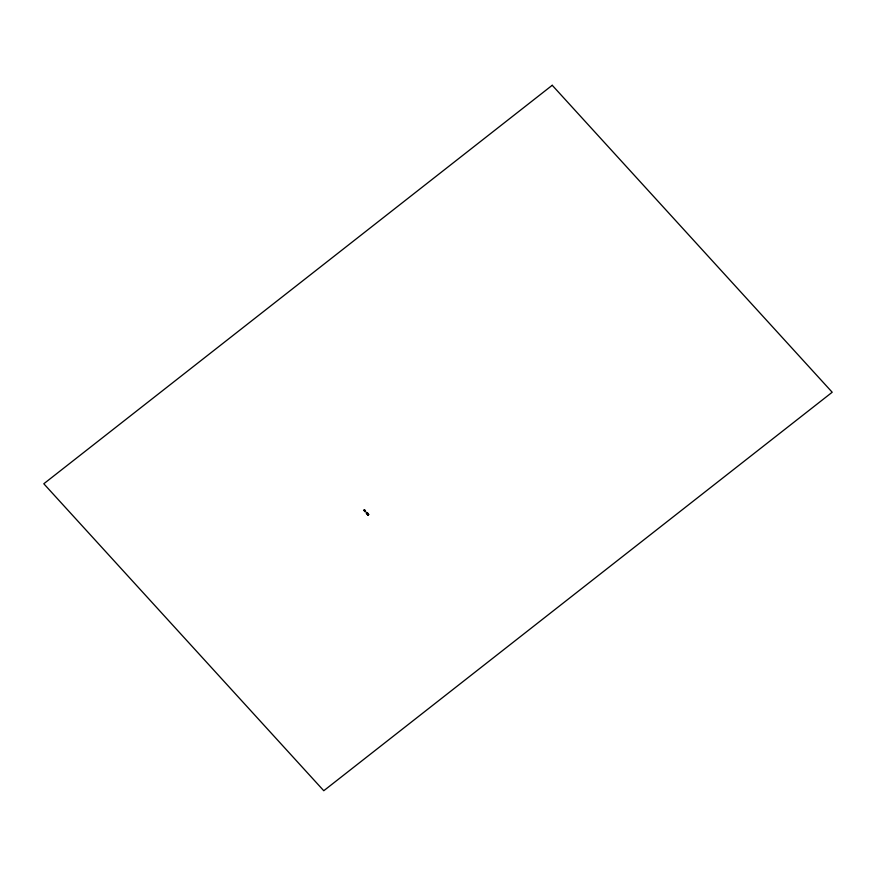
<?xml version="1.0" encoding="UTF-8"?>
<svg xmlns="http://www.w3.org/2000/svg" width="876" height="876" viewBox="0 0 876 876"><rect width="100%" height="100%" fill="white"/><g stroke="black" fill="none" stroke-linecap="round" stroke-linejoin="round"><path stroke-width="1.31" d="M364.547 510.073L364.657 510.106A5.026 1.96 51.9 0 0 364.942 510.292L365.007 510.347M367.164 514.037L367.843 513.511M367.515 514.562L368.259 514.102M363.649 510.106L364.23 509.788L365.588 511.299L365.095 511.693L364.164 510.5A5.026 1.96 51.9 0 0 364.438 510.686L364.449 510.905M364.35 510.85L364.931 510.292M365.029 511.606L365.599 511.288M366.935 512.515L366.113 513.04L368.019 514.968M367.942 514.913L368.544 514.42L366.847 512.58M368.686 514.442L368.051 515.176L368.238 513.851A8.497 3.318 51.9 0 1 367.679 513.051M366.792 512.493L368.676 514.453M367.942 515.022L367.493 514.431A8.497 3.318 51.9 0 1 366.935 513.632M552.23 85.279L43.8 483.76L323.77 790.721L832.2 392.24L552.23 85.279"/></g></svg>
